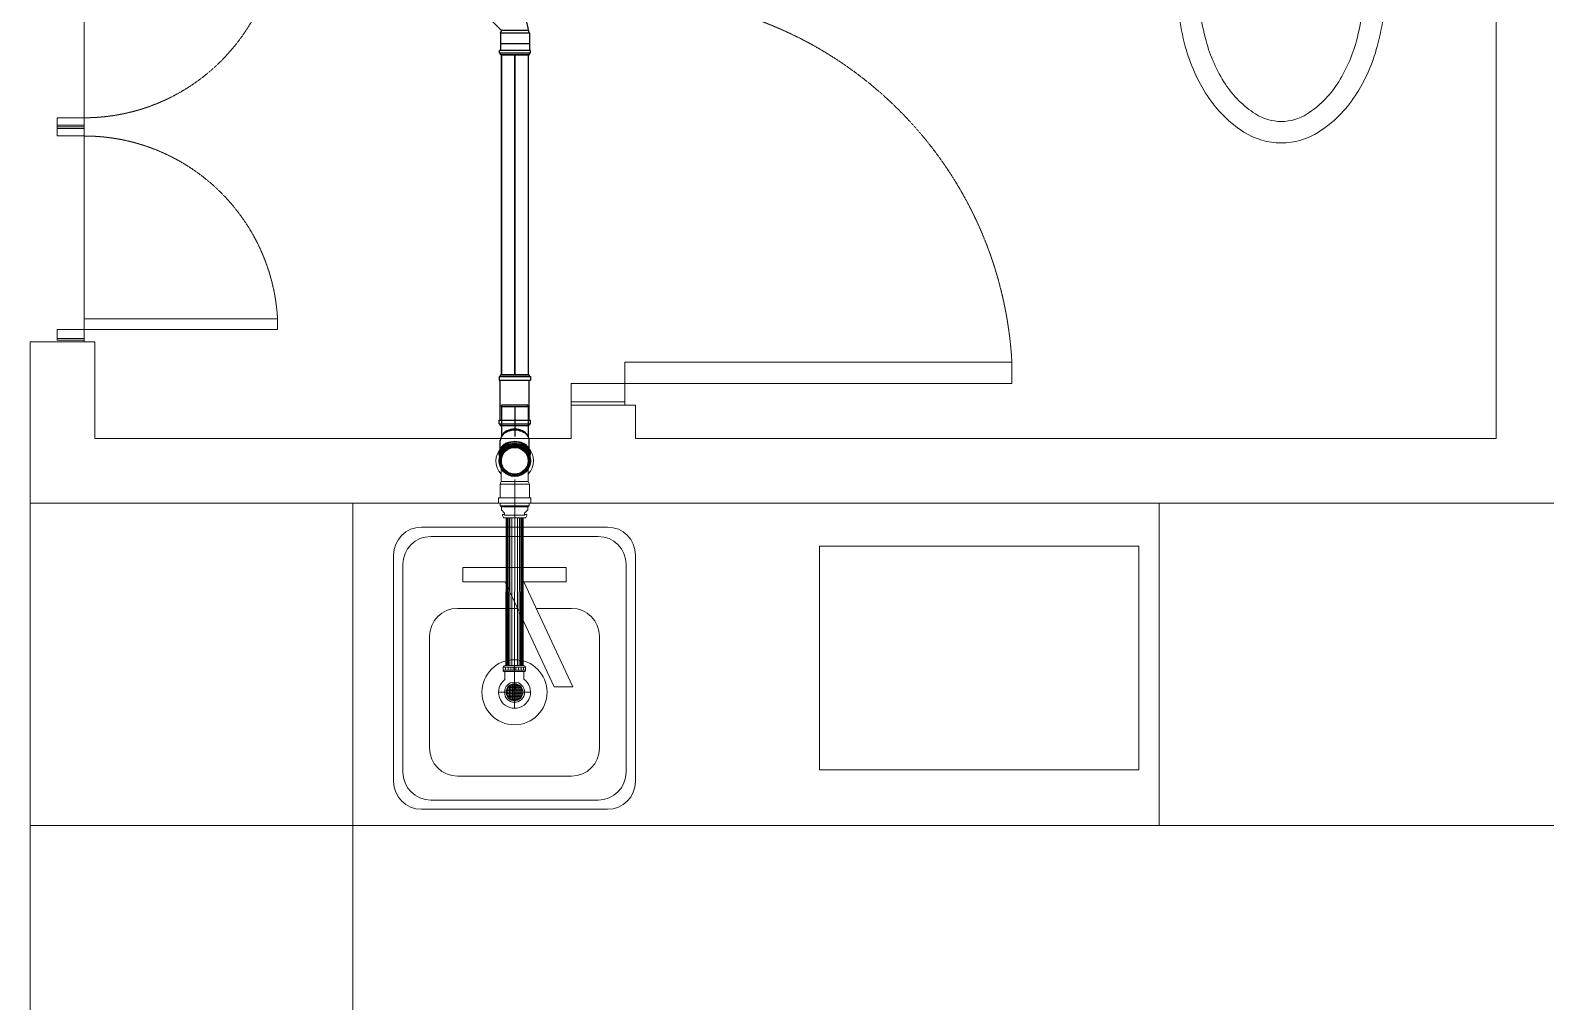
# Model space of a CAD drawing. Header units: metres. Extents: x 1587 to 89247, y -60 to 14723.
# Drawn here: x 48394 to 51214, y 6613 to 8420 of the extents above; entities that cross this region are included whole.
import ezdxf

# ---------------------------------------------------------------- set-up
doc = ezdxf.new("R2010")
doc.units = ezdxf.units.M
doc.header["$LTSCALE"] = 10
doc.linetypes.add('CENTER', pattern=[50.8, 31.75, -6.35, 6.35, -6.35])
doc.linetypes.add('HIDDEN4', pattern=[0.09375, 0.0625, -0.03125])
doc.layers.get('0').update_dxf_attribs({"color": 253, "lineweight": 0})
for name, color, linetype, lineweight in [('Furniture', 7, 'Continuous', 13), ('PL-DR-CENTER', 9, 'CENTER', 0), ('PL-DR-FITTING', 3, 'Continuous', 0), ('PL-DR-PIPE-WS', 3, 'Continuous', 0), ('T2-T3-Enlragement-00-S1-COM2$0$Toilet-Dr$0$D', 4, 'Continuous', 0)]:
    doc.layers.add(name, color=color, linetype=linetype, lineweight=lineweight)
for name, color, linetype in [('SN-PV', 11, 'Continuous'), ('SN-PV-40', 11, 'Continuous'), ('SN-PV-40-SingleLine', 3, 'Continuous'), ('SN-PV-50', 11, 'Continuous'), ('SN-PV-50-SingleLine', 3, 'Continuous')]:
    doc.layers.add(name, color=color, linetype=linetype)

# ---------------------------------------------------------------- blocks, each defined once
blk = doc.blocks.new('mb-boncau1')
at = {"linetype": 'Continuous'}
for p, q in [((225, 0), (-225, 0)), ((-250, -25), (-250, -175)), ((250, -175), (250, -25)), ((-225, -200), (225, -200))]:
    blk.add_line(p, q, dxfattribs=at)
at = {"color": 44, "linetype": 'Continuous'}
for p, q in [((-86.4, -247.6), (-96.2, -247.6)), ((-96.2, -247.6), (-96.2, -270.1)), ((-86.4, -270.1), (-86.4, -247.6)), ((86.2, -247.6), (95.9, -247.6)), ((86.2, -270.1), (86.2, -247.6)), ((95.9, -247.6), (95.9, -270.1)), ((-132.9, -270), (132.9, -270)), ((-96.2, -270.1), (-86.4, -270.1)), ((95.9, -270.1), (86.2, -270.1))]:
    blk.add_line(p, q, dxfattribs=at)
at = {"linetype": 'Continuous'}
for centre, radius, start, end in [((-225, -25), 25, 90, 180), ((225, -25), 25, 0, 90), ((-225, -175), 25, 180, 270), ((225, -175), 25, 270, 0), ((133.8, -366.1), 323.5, 149.0966, 164.9269), ((-133.8, -366.1), 323.5, 15.0731, 30.9034), ((263.7, -401.1), 458.1, 164.9269, 180), ((-263.7, -401.1), 458.1, 0, 15.0731), ((263.7, -401.1), 458.1, 180, 195.0731), ((-263.7, -401.1), 458.1, 344.9269, 0), ((133.8, -436.1), 323.5, 195.0731, 213.0315), ((-133.8, -436.1), 323.5, 326.9685, 344.9269), ((51.7, -489.5), 225.5, 213.0315, 237.5002), ((-51.7, -489.5), 225.5, 302.4998, 326.9685), ((0, -570.7), 129.3, 237.5002, 270), ((0, -570.7), 129.3, 270, 302.4998)]:
    blk.add_arc(centre, radius, start, end, dxfattribs=at)
at = {"color": 44, "linetype": 'Continuous'}
for centre, radius, start, end in [((133.8, -366.1), 283.5, 160.176, 164.9269), ((-133.8, -366.1), 283.5, 15.0731, 19.824), ((263.7, -401.1), 418.1, 164.9269, 180), ((-263.7, -401.1), 418.1, 0, 15.0731), ((263.7, -401.1), 418.1, 180, 195.0731), ((-263.7, -401.1), 418.1, 344.9269, 0), ((133.8, -436.1), 283.5, 195.0731, 213.0315), ((-133.8, -436.1), 283.5, 326.9685, 344.9269), ((51.7, -489.5), 185.5, 213.0315, 237.5002), ((-51.7, -489.5), 185.5, 302.4998, 326.9685), ((0, -570.7), 89.3, 237.5002, 270), ((0, -570.7), 89.3, 270, 302.4998)]:
    blk.add_arc(centre, radius, start, end, dxfattribs=at)
blk = doc.blocks.new('MB-SINK300x350')
at = {"linetype": 'Continuous'}
for p, q in [((-173.1, 0), (173.1, 0)), ((-155.8, -17.3), (155.8, -17.3)), ((-225, -473.1), (-225, -51.9)), ((225, -51.9), (225, -473.1)), ((-207.7, -455.8), (-207.7, -69.2)), ((207.7, -69.2), (207.7, -455.8)), ((-106.2, -151.2), (5.7, -151.2)), ((40.4, -151.2), (106.2, -151.2)), ((-158.1, -411.4), (-158.1, -203.1)), ((158.1, -203.1), (158.1, -411.4)), ((106.2, -463.3), (-106.2, -463.3)), ((173.1, -525), (-173.1, -525)), ((155.8, -507.7), (-155.8, -507.7))]:
    blk.add_line(p, q, dxfattribs=at)
for p, q in [((-95.9, -102), (-95.9, -75.2)), ((-95.9, -75.2), (95.9, -75.2)), ((95.9, -75.2), (95.9, -102)), ((-17.3, -102), (-95.9, -102)), ((-17.3, -102), (74, -296.8)), ((108.6, -296.8), (17.3, -102)), ((95.9, -102), (17.3, -102)), ((74, -296.8), (108.6, -296.8))]:
    blk.add_line(p, q)
at = {"color": 44, "linetype": 'Continuous'}
blk.add_circle((0, -307.2), 60.6, dxfattribs=at)
at = {"linetype": 'Continuous'}
for centre, start, end in [((-173.1, -51.9), 90, 180), ((173.1, -51.9), 0, 90), ((-155.8, -69.2), 90, 180), ((155.8, -69.2), 0, 90), ((-106.2, -203.1), 90, 180), ((106.2, -203.1), 0, 90), ((-106.2, -411.4), 180, 270), ((106.2, -411.4), 270, 0), ((-173.1, -473.1), 180, 270), ((-155.8, -455.8), 180, 270), ((155.8, -455.8), 270, 0), ((173.1, -473.1), 270, 0)]:
    blk.add_arc(centre, 51.9, start, end, dxfattribs=at)
blk = doc.blocks.new('50')
at = {"layer": 'PL-DR-FITTING'}
for p, q in [((-0.03, 0.0302), (-0.04, 0.0302)), ((-0.04, 0.0302), (-0.04, -0.0302)), ((-0.03, 0.0302), (-0.03, -0.0302)), ((-0.04, 0.0272), (-0.045, 0.0272)), ((-0.045, 0.0272), (-0.045, -0.0272)), ((-0.03, 0.0272), (-0.005, 0.0272)), ((-0.005, 0.0272), (0, 0.025)), ((-0.005, 0.0272), (-0.005, -0.0272)), ((0, 0.025), (0, -0.025)), ((-0.04, -0.0272), (-0.045, -0.0272)), ((-0.005, -0.0272), (-0.03, -0.0272)), ((0, -0.025), (-0.005, -0.0272)), ((-0.03, -0.0302), (-0.04, -0.0302))]:
    blk.add_line(p, q, dxfattribs=at)
blk = doc.blocks.new('*U171')
at = {"layer": 'PL-DR-FITTING'}
h = blk.add_hatch(dxfattribs=at)
h.set_pattern_fill('ANGLE', color=256, scale=0.01, angle=-540, style=0)
h.set_pattern_definition([(180, (-146.5379404, 49.9239478), (0, -0.00275), [0.002, -0.00075]), (270, (-146.5379404, 49.9239478), (0.00275, 0), [0.002, -0.00075])])
edge = h.paths.add_edge_path()
edge.add_ellipse((0, 0), major_axis=(0.0111, 0.0111), ratio=1, start_angle=225, end_angle=315)
edge.add_ellipse((0, 0), major_axis=(0.0111, -0.0111), ratio=1, start_angle=45, end_angle=134.9213)
edge.add_line((0, 0.0157), (0, -0.0003))
edge.add_line((0, -0.0003), (0, -0.0157))
edge = h.paths.add_edge_path()
edge.add_line((0, -0.0157), (0, -0.0003))
edge.add_line((0, -0.0003), (0, 0.0157))
edge.add_ellipse((0, 0), major_axis=(0.0111, 0.0111), ratio=1, start_angle=45, end_angle=135)
edge.add_ellipse((0, 0), major_axis=(0.0111, 0.0111), ratio=1, start_angle=135, end_angle=224.9239)
at = {"layer": 'PL-DR-CENTER'}
for p, q in [((0, -0.0498), (0, 0.0298)), ((0.0298, 0), (-0.0298, 0)), ((0, -0.0498), (0, -0.3243)), ((0, -0.3243), (0, -0.3958))]:
    blk.add_line(p, q, dxfattribs=at)
at = {"layer": 'PL-DR-FITTING'}
for p, q in [((-0.0178, -0.0238), (-0.0178, -0.0388)), ((0.0174, -0.0241), (0.0174, -0.0388)), ((-0.0209, -0.0399), (-0.0209, -0.0465)), ((-0.0209, -0.041), (0.0205, -0.041)), ((-0.0209, -0.0465), (0.0205, -0.0465)), ((-0.0198, -0.0388), (0.0194, -0.0388)), ((-0.0178, -0.0498), (0.0174, -0.0498)), ((-0.0167, -0.041), (-0.0167, -0.0465)), ((-0.0119, -0.041), (-0.0119, -0.0465)), ((-0.0071, -0.041), (-0.0071, -0.0465)), ((-0.0023, -0.041), (-0.0023, -0.0465)), ((0.0025, -0.041), (0.0025, -0.0465)), ((0.0073, -0.041), (0.0073, -0.0465)), ((0.0121, -0.041), (0.0121, -0.0465)), ((0.0169, -0.041), (0.0169, -0.0465)), ((0.0205, -0.0399), (0.0205, -0.0465)), ((-0.0188, -0.3333), (-0.0248, -0.3396)), ((-0.0227, -0.3287), (-0.021, -0.3252)), ((-0.0218, -0.3308), (-0.0215, -0.3308)), ((-0.0187, -0.3308), (-0.0215, -0.3308)), ((-0.0197, -0.3243), (0.0191, -0.3243)), ((-0.0188, -0.3296), (0.0184, -0.3296)), ((-0.0188, -0.3296), (-0.0188, -0.3333)), ((0.0184, -0.3296), (0.0184, -0.3333)), ((0.0184, -0.3308), (0.0211, -0.3308)), ((0.0184, -0.3333), (0.0245, -0.3396)), ((0.0224, -0.3287), (0.0206, -0.3252)), ((0.0215, -0.3308), (0.0211, -0.3308)), ((-0.0248, -0.3396), (-0.0248, -0.3451)), ((-0.0248, -0.3396), (-0.0248, -0.3451)), ((-0.0248, -0.3451), (0.0245, -0.3451)), ((-0.0248, -0.3469), (0.0245, -0.3469)), ((0.0245, -0.3396), (0.0245, -0.3451)), ((-0.025, -0.3919), (-0.025, -0.4301)), ((0.025, -0.3919), (0.025, -0.4305))]:
    blk.add_line(p, q, dxfattribs=at)
for radius in [0.0187, 0.0157]:
    blk.add_circle((0, 0), radius, dxfattribs=at)
for centre, radius, start, end in [((0, 0), 0.0298, 305.7766, 233.2562), ((-0.0198, -0.0399), 0.0011, 90, 180), ((-0.0173, -0.0463), 0.00359, 184.1242, 262.714), ((0.0169, -0.0463), 0.00359, 277.286, 355.8758), ((0.0194, -0.0399), 0.0011, 0, 90), ((-0.0215, -0.3293), 0.00141, 153.2067, 270), ((-0.0194, -0.326), 0.00177, 90, 153.2067), ((0.0191, -0.326), 0.00177, 26.7933, 90), ((0.0211, -0.3293), 0.00141, 270, 26.7933), ((-0.0248, -0.346), 0.000899, 90, 270), ((0.0245, -0.346), 0.000899, 270, 90), ((0, -0.4305), 0.035, 135.5752, 44.4059), ((0, -0.4305), 0.025, 178.9702, 0.0093)]:
    blk.add_arc(centre, radius, start, end, dxfattribs=at)
at = {"layer": 'PL-DR-PIPE-WS'}
for p, q in [((-0.016, -0.0498), (-0.016, -0.3243)), ((0.016, -0.0498), (0.016, -0.3243))]:
    blk.add_line(p, q, dxfattribs=at)
at = {"layer": 'T2-T3-Enlragement-00-S1-COM2$0$Toilet-Dr$0$D', "color": 8}
for p, q in [((-0.0154, -0.3243), (-0.0154, -0.0498)), ((-0.0144, -0.3243), (-0.0144, -0.0498)), ((-0.0131, -0.3243), (-0.0131, -0.0498)), ((-0.0112, -0.3243), (-0.0112, -0.0498)), ((-0.0089, -0.3243), (-0.0089, -0.0498)), ((-0.0053, -0.3243), (-0.0053, -0.0498)), ((0.0053, -0.3243), (0.0053, -0.0498)), ((0.0089, -0.3243), (0.0089, -0.0498)), ((0.0112, -0.3243), (0.0112, -0.0498)), ((0.0131, -0.3243), (0.0131, -0.0498)), ((0.0144, -0.3243), (0.0144, -0.0498)), ((0.0154, -0.3243), (0.0154, -0.0498))]:
    blk.add_line(p, q, dxfattribs=at)
at = {"layer": 'PL-DR-FITTING', "xscale": -1, "rotation": 90}
blk.add_blockref('50', (0, -0.3919), dxfattribs=at)

msp = doc.modelspace()

# ---------------------------------------------------------------- linework, layer by layer
for p, q in [((51121.7, 8910.3), (51121.7, 7660.3)), ((48494.3, 8640.3), (48494.3, 7840.3)), ((48394.3, 7840.3), (48394.3, 7540.3)), ((48514.3, 7840.3), (48394.3, 7840.3)), ((48514.3, 7660.3), (48514.3, 7840.3)), ((49400.5, 7722.6), (49400.5, 7660.3)), ((49400.5, 7722.6), (49520.5, 7722.6)), ((49520.5, 7722.6), (49520.5, 7660.3)), ((49400.5, 7660.3), (48514.3, 7660.3)), ((51121.7, 7660.3), (49520.5, 7660.3)), ((48394.3, 7540.3), (48394.3, 5620.3)), ((48394.3, 7540.3), (53868.3, 7540.3)), ((48994.3, 7540.3), (48994.3, 5740.3)), ((51994.3, 7540.3), (48994.3, 7540.3)), ((48994.3, 7540.3), (48994.3, 6940.3)), ((50494.3, 6940.3), (50494.3, 7540.3)), ((48994.3, 6940.3), (48394.3, 6940.3)), ((48394.3, 6940.3), (48394.3, 5740.3)), ((48994.3, 6940.3), (51994.3, 6940.3)), ((48994.3, 5740.3), (48994.3, 6940.3))]:
    msp.add_line(p, q)
for points in [[(48444.3, 8240.3), (48444.3, 8257.2), (48494.3, 8257.2), (48494.3, 8240.3)], [(48444.3, 8240.3), (48444.3, 8223.3), (48494.3, 8223.3), (48494.3, 8240.3)], [(48494.3, 8240.3), (48444.3, 8240.3)], [(48494.3, 8240.3), (48444.3, 8240.3)], [(48494.3, 7846.4), (48494.3, 7883.3), (48854.3, 7883.3), (48854.3, 7863.3), (48444.3, 7863.3), (48444.3, 7846.4)], [(48494.3, 7846.4), (48444.3, 7846.4)], [(49500.5, 7728.7), (49500.5, 7802.6), (50220.5, 7802.6), (50220.5, 7762.6), (49400.5, 7762.6), (49400.5, 7728.7)], [(49500.5, 7728.7), (49400.5, 7728.7)]]:
    msp.add_lwpolyline(points)
for points in [[(48444.3, 8243.3), (48444.3, 8240.3), (48494.3, 8240.3), (48494.3, 8243.3)], [(48444.3, 8237.2), (48444.3, 8240.3), (48494.3, 8240.3), (48494.3, 8237.2)], [(48444.3, 7846.4), (48444.3, 7843.3), (48494.3, 7843.3), (48494.3, 7846.4)], [(49400.5, 7728.7), (49400.5, 7722.6), (49500.5, 7722.6), (49500.5, 7728.7)]]:
    msp.add_lwpolyline(points, close=True)
at = {"linetype": 'HIDDEN4'}
for centre, radius, start, end in [((48494.3, 8617.8), 360.6, 270, 356.7268), ((49500.5, 7761.5), 721.2, 3.2732, 90), ((48494.3, 7862.7), 360.6, 3.2732, 90)]:
    msp.add_arc(centre, radius, start, end, dxfattribs=at)
at = {"layer": 'Furniture', "lineweight": 9}
msp.add_lwpolyline([(50457, 7460), (49862.6, 7460), (49862.6, 7044.2), (50457, 7044.2)], close=True, dxfattribs=at)
at = {"layer": 'SN-PV'}
for p, q in [((49241.4, 8449.3), (49271.2, 8419.5)), ((49269.2, 8414.5), (49271.2, 8419.5)), ((49269.2, 8414.5), (49269.2, 8382.5)), ((49321.2, 8419.5), (49271.2, 8419.5)), ((49323.2, 8414.5), (49321.2, 8419.5)), ((49323.2, 8414.5), (49323.2, 8382.5)), ((49267.2, 8377.5), (49267.2, 8382.5)), ((49325.2, 8382.5), (49267.2, 8382.5)), ((49325.2, 8377.5), (49267.2, 8377.5)), ((49269.2, 8374.5), (49269.2, 8377.5)), ((49270.7, 8374.5), (49320.7, 8374.5)), ((49323.2, 8374.5), (49323.2, 8377.5)), ((49325.2, 8377.5), (49325.2, 8382.5)), ((49266.7, 7775.9), (49324.7, 7775.9)), ((49266.7, 7775.9), (49266.7, 7768.9)), ((49266.7, 7768.9), (49324.7, 7768.9)), ((49268.7, 7778.9), (49322.7, 7778.9)), ((49268.7, 7778.9), (49268.7, 7775.9)), ((49268.7, 7694.6), (49268.7, 7768.9)), ((49320.7, 7778.9), (49270.7, 7778.9)), ((49322.7, 7778.9), (49322.7, 7775.9)), ((49322.7, 7694.6), (49322.7, 7768.9)), ((49324.7, 7775.9), (49324.7, 7768.9)), ((49270.7, 7720.1), (49271.9, 7723.1)), ((49270.7, 7720.1), (49320.7, 7720.1)), ((49271.9, 7723.1), (49319.5, 7723.1)), ((49320.7, 7720.1), (49319.5, 7723.1)), ((49266.7, 7687.6), (49266.7, 7694.6)), ((49266.7, 7694.6), (49324.7, 7694.6)), ((49266.7, 7687.6), (49324.7, 7687.6)), ((49268.7, 7684.6), (49268.7, 7687.6)), ((49268.7, 7684.6), (49322.7, 7684.6)), ((49322.7, 7684.6), (49322.7, 7687.6)), ((49324.7, 7687.6), (49324.7, 7694.6))]:
    msp.add_line(p, q, dxfattribs=at)
at = {"layer": 'SN-PV', "linetype": 'Continuous'}
for p, q in [((49268.7, 7641.6), (49268.7, 7656.8)), ((49322.7, 7641.6), (49322.7, 7656.8)), ((49266.7, 7630.6), (49266.7, 7634.2)), ((49324.7, 7630.6), (49324.7, 7634.2))]:
    msp.add_line(p, q, dxfattribs=at)
for radius in [29, 27, 25]:
    msp.add_circle((49295.7, 7619), radius, dxfattribs=at)
at = {"layer": 'SN-PV'}
msp.add_arc((49262.5, 8415.8), 58.8, 3.6721, 44.176, dxfattribs=at)
at = {"layer": 'SN-PV', "linetype": 'Continuous'}
for centre, major_axis, ratio, start_param, end_param in [((49295.7, 7656.8), (27, 0), 0.707107, 6.283185, 9.424778), ((49295.7, 7660.3), (25, 0), 0.707106, 0.321515, 2.820077), ((49295.7, 7630.6), (29, 0), 0.707107, 6.045274, 9.662689), ((49295.7, 7634.2), (29, 0), 0.707107, 6.196871, 9.511092), ((49295.7, 7628.5), (27, 0), 0.707107, 1.921853, 3.080565), ((49295.7, 7628.5), (27, 0), 0.707107, 0.061028, 1.21974)]:
    msp.add_ellipse(centre, major_axis=major_axis, ratio=ratio, start_param=start_param, end_param=end_param, dxfattribs=at)
msp.add_open_spline([(49323, 7628.7), (49323, 7629.2), (49323.1, 7629.6), (49323.2, 7631.8), (49322.9, 7633.7), (49321.4, 7637.3), (49320.3, 7639.1), (49317.3, 7642.3), (49315.5, 7643.8), (49311.2, 7646.3), (49308.7, 7647.4), (49303.5, 7648.9), (49300.7, 7649.3), (49295, 7649.7), (49292.2, 7649.5), (49286.6, 7648.6), (49284, 7647.9), (49279.1, 7645.8), (49276.9, 7644.6), (49273.2, 7641.7), (49271.7, 7640), (49269.5, 7636.5), (49268.7, 7634.7), (49268.2, 7631.5), (49268.2, 7630.1), (49268.4, 7628.7)], degree=3, knots=[6.180574, 6.180574, 6.180574, 6.180574, 6.248026, 6.248026, 6.553504, 6.553504, 6.858981, 6.858981, 7.164458, 7.164458, 7.469936, 7.469936, 7.775413, 7.775413, 8.080891, 8.080891, 8.386368, 8.386368, 8.691846, 8.691846, 8.997323, 8.997323, 9.3028, 9.3028, 9.52739, 9.52739, 9.52739, 9.52739], dxfattribs=at)
at = {"layer": 'SN-PV-40'}
for p, q in [((49323.2, 8414.5), (49269.2, 8414.5)), ((49323.2, 8374.5), (49269.2, 8374.5))]:
    msp.add_line(p, q, dxfattribs=at)
at = {"layer": 'SN-PV-40-SingleLine'}
msp.add_line((49323.2, 8394.5), (49269.2, 8394.5), dxfattribs=at)
at = {"layer": 'SN-PV-50'}
for p, q in [((49270.7, 7778.9), (49270.7, 8374.5)), ((49270.7, 8374.5), (49270.7, 7778.9)), ((49320.7, 8374.5), (49320.7, 7778.9)), ((49320.7, 8374.5), (49320.7, 7778.9)), ((49270.7, 7720.1), (49270.7, 7664)), ((49320.7, 7720.1), (49320.7, 7664))]:
    msp.add_line(p, q, dxfattribs=at)
at = {"layer": 'SN-PV-50-SingleLine'}
for p, q in [((49295.7, 8374.5), (49295.7, 7778.9)), ((49295.7, 7778.9), (49295.7, 8374.5)), ((49295.7, 7720.1), (49295.7, 7664))]:
    msp.add_line(p, q, dxfattribs=at)

# ---------------------------------------------------------------- block references
at = {"layer": 'Furniture', "lineweight": 9}
for name, p in [('mb-boncau1', (50721.7, 8910.3)), ('MB-SINK300x350', (49295.2, 7495.6))]:
    msp.add_blockref(name, p, dxfattribs=at)
at = {"layer": 'PL-DR-FITTING', "lineweight": 25, "xscale": -1000.000000000001, "yscale": 1000.000000000001, "zscale": 1000.000000000001, "rotation": 179.9432374404244}
msp.add_blockref('*U171', (49295.2, 7188.4, 909.7), dxfattribs=at)

doc.saveas('drawing.dxf')
